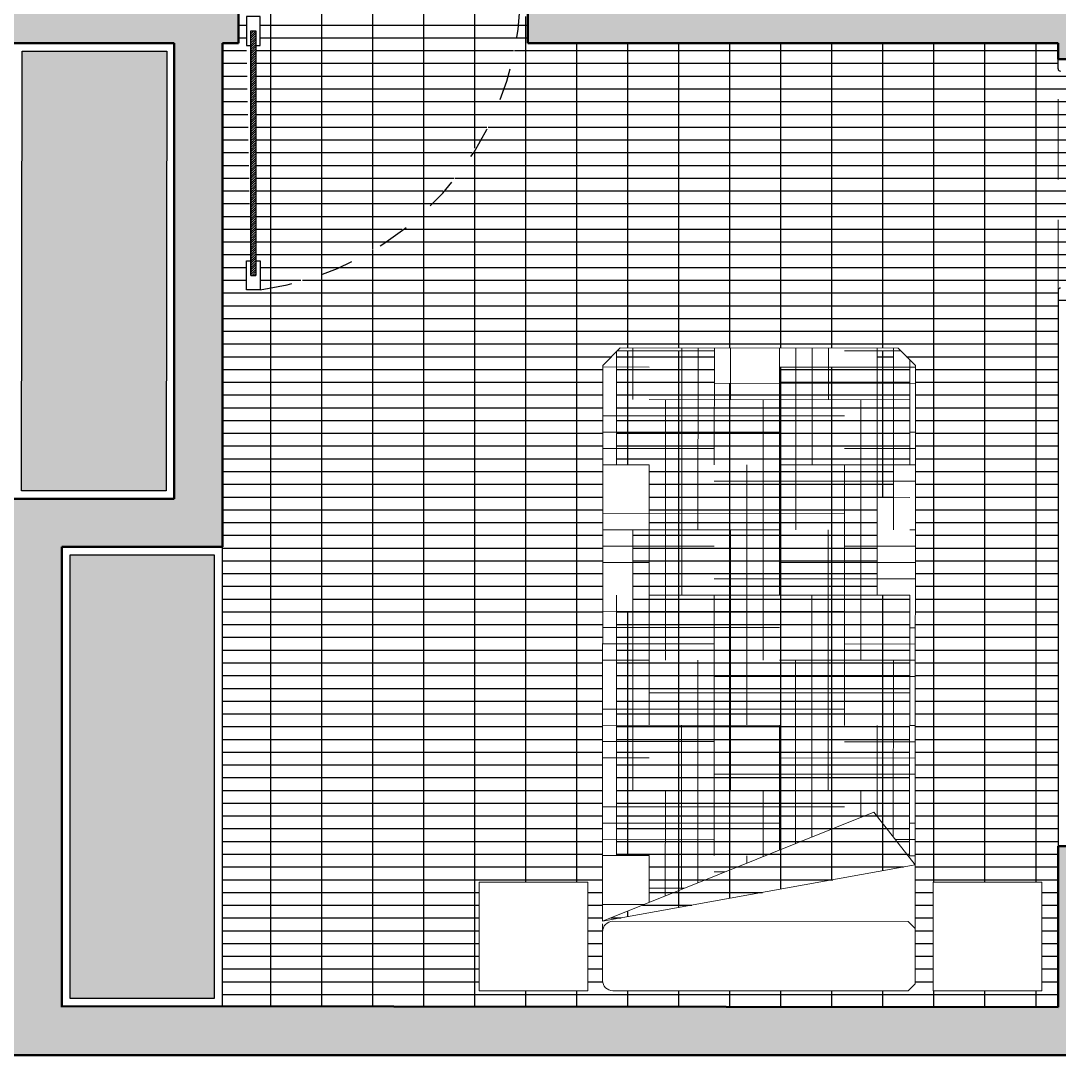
# Model space of a CAD drawing. Header units: millimetres. Extents: x 2999.9 to 3041.9, y 869.6 to 906.3.
# Drawn here: x 3032.392 to 3035.623, y 894.688 to 897.907 of the extents above; entities that cross this region are included whole.
import ezdxf

# ---------------------------------------------------------------- set-up
doc = ezdxf.new("R2010")
doc.units = ezdxf.units.MM
doc.linetypes.add('DASHED2', pattern=[9.525, 6.35, -3.175])
doc.linetypes.add('HIDDEN', pattern=[0.375, 0.25, -0.125])
for name, color, linetype in [('1 proyeccion', 253, 'DASHED2'), ('1 puerta 0009', 242, 'Continuous'), ('1 puerta 002', 7, 'Continuous')]:
    doc.layers.add(name, color=color, linetype=linetype)
doc.layers.add('mori', color=166, linetype='Continuous', lineweight=30)
doc.layers.add('MOVI', color=7, linetype='Continuous', lineweight=9)

msp = doc.modelspace()

# ---------------------------------------------------------------- hatches: boundary and pattern name
h = msp.add_hatch(color=256)
h.dxf.hatch_style = 1
h.set_gradient(color1=(127, 63, 0), color2=(143, 71, 0), one_color=1, tint=0.28, name='CYLINDER')
h.paths.add_polyline_path([(3034.8947, 901.3132), (3034.8947, 901.8632), (3033.2942, 901.8632), (3033.2942, 901.3132)])
h.paths.add_polyline_path([(3032.846, 897.8125), (3032.396, 897.8125), (3032.3942, 896.4445), (3032.8442, 896.4445)])
h.paths.add_polyline_path([(3032.5442, 894.8654), (3032.9942, 894.8654), (3032.9942, 896.2445), (3032.5442, 896.2445)])
at = {"layer": '1 puerta 0009'}
h = msp.add_hatch(dxfattribs=at)
h.set_pattern_fill('_USER', color=256, scale=0.0049, angle=225, style=0, pattern_type=0)
h.set_pattern_definition([(225, (4182.0544977, 1117.3394773), (0.003464823228, -0.003464823228), [])])
h.paths.add_polyline_path([(3033.1232, 897.83), (3033.1232, 897.875), (3033.1075, 897.875), (3033.1075, 897.1145), (3033.1232, 897.1145), (3033.1232, 897.1595)])

# ---------------------------------------------------------------- linework, layer by layer
at = {"color": 251, "linetype": 'Continuous'}
for p, q in [((3033.1694, 897.0773), (3033.1694, 897.9875)), ((3033.3282, 897.1195), (3033.3282, 897.9875)), ((3033.4869, 897.1955), (3033.4869, 897.9875)), ((3033.6457, 897.3154), (3033.6457, 897.9875)), ((3033.8044, 897.5103), (3033.8044, 897.9875)), ((3033.9632, 895.2268), (3033.9632, 897.92)), ((3033.0692, 897.8934), (3033.094, 897.8934)), ((3033.1367, 897.8934), (3033.9377, 897.8934)), ((3033.939, 897.8934), (3033.9692, 897.8934)), ((3033.0692, 897.8537), (3033.094, 897.8537)), ((3033.1367, 897.8537), (3033.9327, 897.8537)), ((3033.9317, 897.8537), (3033.9692, 897.8537)), ((3034.1219, 895.2268), (3034.1219, 897.8375)), ((3034.2807, 896.8886), (3034.2807, 897.8375)), ((3034.4394, 896.8886), (3034.4394, 897.8375)), ((3034.5982, 896.8885), (3034.5982, 897.8375)), ((3034.7569, 896.8885), (3034.7569, 897.8375)), ((3034.9157, 896.8884), (3034.9157, 897.8375)), ((3035.0744, 896.8883), (3035.0744, 897.8375)), ((3035.2332, 895.2264), (3035.2332, 897.8375)), ((3035.3919, 895.2263), (3035.3919, 897.8375)), ((3035.5507, 895.2263), (3035.5507, 897.8375)), ((3033.0192, 897.814), (3033.0943, 897.814)), ((3033.1232, 897.814), (3033.9244, 897.814)), ((3033.9278, 897.814), (3035.6192, 897.814)), ((3033.0192, 897.7743), (3033.095, 897.7743)), ((3033.1232, 897.7743), (3033.9171, 897.7743)), ((3033.9176, 897.7743), (3035.6192, 897.7743)), ((3033.0192, 897.7347), (3033.0958, 897.7347)), ((3033.1232, 897.7347), (3033.9054, 897.7347)), ((3033.9082, 897.7347), (3035.6192, 897.7347)), ((3035.6192, 897.7347), (3035.6755, 897.7347)), ((3033.0192, 897.695), (3033.0965, 897.695)), ((3033.1232, 897.695), (3033.8931, 897.695)), ((3033.8926, 897.695), (3035.6192, 897.695)), ((3035.6192, 897.695), (3035.7692, 897.695)), ((3033.0192, 897.6553), (3033.0973, 897.6553)), ((3033.1232, 897.6553), (3033.8809, 897.6553)), ((3033.877, 897.6553), (3035.6192, 897.6553)), ((3035.6192, 897.6553), (3035.7692, 897.6553)), ((3033.0192, 897.6156), (3033.098, 897.6156)), ((3033.1232, 897.6156), (3033.8614, 897.6156)), ((3033.8624, 897.6156), (3035.6192, 897.6156)), ((3035.6192, 897.6156), (3035.7692, 897.6156)), ((3033.0192, 897.5759), (3033.0988, 897.5759)), ((3033.1232, 897.5759), (3033.842, 897.5759)), ((3033.8458, 897.5759), (3035.6192, 897.5759)), ((3035.6192, 897.5759), (3035.7692, 897.5759)), ((3033.0192, 897.5362), (3033.0995, 897.5362)), ((3033.1232, 897.5362), (3033.821, 897.5362)), ((3033.8217, 897.5362), (3035.6192, 897.5362)), ((3035.6192, 897.5362), (3035.7692, 897.5362)), ((3033.0192, 897.4965), (3033.1003, 897.4965)), ((3033.1232, 897.4965), (3033.7957, 897.4965)), ((3033.8004, 897.4965), (3035.6192, 897.4965)), ((3033.8044, 894.8395), (3033.8044, 897.5026)), ((3035.6192, 897.4965), (3035.7692, 897.4965)), ((3033.0192, 897.4568), (3033.101, 897.4568)), ((3033.1232, 897.4568), (3033.7704, 897.4568)), ((3033.7703, 897.4568), (3035.6192, 897.4568)), ((3035.6192, 897.4568), (3035.7692, 897.4568)), ((3033.0192, 897.4172), (3033.1018, 897.4172)), ((3033.1232, 897.4172), (3033.7403, 897.4172)), ((3033.7437, 897.4172), (3035.6192, 897.4172)), ((3035.6192, 897.4172), (3035.7692, 897.4172)), ((3033.0192, 897.3775), (3033.1025, 897.3775)), ((3033.1232, 897.3775), (3033.706, 897.3775)), ((3033.7102, 897.3775), (3035.6192, 897.3775)), ((3035.6192, 897.3775), (3035.7692, 897.3775)), ((3033.0192, 897.3378), (3033.1032, 897.3378)), ((3033.1232, 897.3378), (3033.6684, 897.3378)), ((3033.6699, 897.3378), (3035.6192, 897.3378)), ((3035.6192, 897.3378), (3035.7692, 897.3378)), ((3033.6457, 894.8396), (3033.6457, 897.3139)), ((3033.0192, 897.2981), (3033.104, 897.2981)), ((3033.1232, 897.2981), (3033.6307, 897.2981)), ((3033.6271, 897.2981), (3035.6192, 897.2981)), ((3035.6192, 897.2981), (3035.7692, 897.2981)), ((3033.0192, 897.2584), (3033.1047, 897.2584)), ((3033.1232, 897.2584), (3033.5782, 897.2584)), ((3033.5843, 897.2584), (3035.6192, 897.2584)), ((3035.6192, 897.2584), (3035.7692, 897.2584)), ((3033.0192, 897.2187), (3033.1055, 897.2187)), ((3033.1232, 897.2187), (3033.5225, 897.2187)), ((3033.5229, 897.2187), (3035.6192, 897.2187)), ((3035.6192, 897.2187), (3035.7692, 897.2187)), ((3033.0192, 897.179), (3033.1062, 897.179)), ((3033.1232, 897.179), (3033.4611, 897.179)), ((3033.4615, 897.179), (3035.6192, 897.179)), ((3033.4869, 894.8397), (3033.4869, 897.1934)), ((3035.6192, 897.179), (3035.7692, 897.179)), ((3033.0192, 897.1393), (3033.094, 897.1393)), ((3033.1367, 897.1393), (3033.3738, 897.1393)), ((3033.3751, 897.1393), (3035.6192, 897.1393)), ((3035.6192, 897.1393), (3035.7692, 897.1393)), ((3033.3282, 894.8398), (3033.3282, 897.1186)), ((3033.0192, 897.0997), (3033.094, 897.0997)), ((3033.1367, 897.0997), (3033.2631, 897.0997)), ((3033.1694, 894.84), (3033.1694, 897.077)), ((3033.2683, 897.0997), (3035.6192, 897.0997)), ((3035.6192, 897.0997), (3035.7692, 897.0997)), ((3033.0192, 897.06), (3035.6192, 897.06)), ((3033.0192, 897.0203), (3035.6192, 897.0203)), ((3033.0192, 896.9806), (3035.6192, 896.9806)), ((3033.0192, 896.9409), (3035.6192, 896.9409)), ((3033.0192, 896.9012), (3035.6192, 896.9012)), ((3034.2807, 896.5254), (3034.2807, 896.8801)), ((3034.4394, 895.1478), (3034.4394, 896.8801)), ((3035.0744, 896.4238), (3035.0744, 896.8798)), ((3033.0192, 896.8615), (3034.2294, 896.8615)), ((3034.2457, 896.8615), (3034.5498, 896.8615)), ((3035.0566, 896.8615), (3035.1072, 896.8615)), ((3035.1482, 896.8615), (3035.6192, 896.8615)), ((3033.0192, 896.8218), (3034.2025, 896.8218)), ((3034.2457, 896.8218), (3034.5498, 896.8218)), ((3034.7525, 896.8218), (3035.1579, 896.8218)), ((3034.7569, 895.2051), (3034.7569, 896.8293)), ((3034.9157, 895.2338), (3034.9157, 896.8292)), ((3035.1754, 896.8218), (3035.6192, 896.8218)), ((3033.0192, 896.7822), (3034.2024, 896.7822)), ((3034.2457, 896.7822), (3034.5498, 896.7822)), ((3034.7525, 896.7822), (3035.1579, 896.7822)), ((3035.1754, 896.7822), (3035.6192, 896.7822)), ((3034.5982, 895.1764), (3034.5982, 896.7787)), ((3033.0192, 896.7425), (3034.2024, 896.7425)), ((3034.2457, 896.7425), (3035.1579, 896.7425)), ((3035.1754, 896.7425), (3035.6192, 896.7425)), ((3033.0192, 896.7028), (3034.2024, 896.7028)), ((3034.2457, 896.7028), (3035.1579, 896.7028)), ((3035.1754, 896.7028), (3035.6192, 896.7028)), ((3033.0192, 896.6631), (3034.2024, 896.6631)), ((3034.2457, 896.6631), (3035.1578, 896.6631)), ((3035.1754, 896.6631), (3035.6192, 896.6631)), ((3033.0192, 896.6234), (3034.2024, 896.6234)), ((3034.2457, 896.6234), (3035.1578, 896.6234)), ((3035.1754, 896.6234), (3035.6192, 896.6234)), ((3033.0192, 896.5837), (3034.2024, 896.5837)), ((3034.2456, 896.5837), (3035.1578, 896.5837)), ((3035.1753, 896.5837), (3035.6192, 896.5837)), ((3033.0192, 896.544), (3034.2024, 896.544)), ((3034.2456, 896.544), (3035.1578, 896.544)), ((3035.1753, 896.544), (3035.6192, 896.544)), ((3033.0192, 896.5043), (3034.2023, 896.5043)), ((3034.347, 896.5043), (3035.1071, 896.5043)), ((3035.1753, 896.5043), (3035.6192, 896.5043)), ((3033.0192, 896.4647), (3034.2023, 896.4647)), ((3034.347, 896.4647), (3035.1071, 896.4647)), ((3035.1753, 896.4647), (3035.6192, 896.4647)), ((3033.0192, 896.425), (3034.2023, 896.425)), ((3034.3469, 896.425), (3035.1071, 896.425)), ((3035.1753, 896.425), (3035.6192, 896.425)), ((3033.0192, 896.3853), (3034.2023, 896.3853)), ((3034.3469, 896.3853), (3035.0564, 896.3853)), ((3035.1753, 896.3853), (3035.6192, 896.3853)), ((3033.0192, 896.3456), (3034.2023, 896.3456)), ((3034.3469, 896.3456), (3035.0564, 896.3456)), ((3035.1753, 896.3456), (3035.6192, 896.3456)), ((3033.0192, 896.3059), (3034.2023, 896.3059)), ((3034.2962, 896.3059), (3035.0564, 896.3059)), ((3035.1752, 896.3059), (3035.6192, 896.3059)), ((3033.0192, 896.2662), (3034.2023, 896.2662)), ((3034.2962, 896.2662), (3035.0563, 896.2662)), ((3035.1752, 896.2662), (3035.6192, 896.2662)), ((3033.0192, 896.2265), (3034.2022, 896.2265)), ((3034.2962, 896.2265), (3035.0563, 896.2265)), ((3035.1752, 896.2265), (3035.6192, 896.2265)), ((3033.0192, 896.1868), (3034.2022, 896.1868)), ((3034.2962, 896.1868), (3035.0563, 896.1868)), ((3035.1752, 896.1868), (3035.6192, 896.1868)), ((3033.0192, 896.1472), (3034.2022, 896.1472)), ((3034.2962, 896.1472), (3035.0563, 896.1472)), ((3035.1752, 896.1472), (3035.6192, 896.1472)), ((3033.0192, 896.1075), (3034.2022, 896.1075)), ((3034.2962, 896.1075), (3035.1576, 896.1075)), ((3035.0744, 895.2624), (3035.0744, 896.1197)), ((3035.1752, 896.1075), (3035.6192, 896.1075)), ((3033.0192, 896.0678), (3034.2022, 896.0678)), ((3034.2455, 896.0678), (3035.1576, 896.0678)), ((3034.2807, 895.3092), (3034.2807, 896.0693)), ((3035.1752, 896.0678), (3035.6192, 896.0678)), ((3033.0192, 896.0281), (3034.2022, 896.0281)), ((3034.2455, 896.0281), (3035.1576, 896.0281)), ((3035.1751, 896.0281), (3035.6192, 896.0281)), ((3033.0192, 895.9884), (3034.2022, 895.9884)), ((3034.2454, 895.9884), (3035.1576, 895.9884)), ((3035.1751, 895.9884), (3035.6192, 895.9884)), ((3033.0192, 895.9487), (3034.2021, 895.9487)), ((3034.2454, 895.9487), (3035.1576, 895.9487)), ((3035.1751, 895.9487), (3035.6192, 895.9487)), ((3033.0192, 895.909), (3034.2021, 895.909)), ((3034.2454, 895.909), (3035.1576, 895.909)), ((3035.1751, 895.909), (3035.6192, 895.909)), ((3033.0192, 895.8693), (3034.2021, 895.8693)), ((3034.2454, 895.8693), (3035.1576, 895.8693)), ((3035.1751, 895.8693), (3035.6192, 895.8693)), ((3033.0192, 895.8297), (3034.2021, 895.8297)), ((3034.2454, 895.8297), (3035.1575, 895.8297)), ((3035.1751, 895.8297), (3035.6192, 895.8297)), ((3033.0192, 895.79), (3034.2021, 895.79)), ((3034.2454, 895.79), (3035.1575, 895.79)), ((3035.1751, 895.79), (3035.6192, 895.79)), ((3033.0192, 895.7503), (3034.2021, 895.7503)), ((3034.2454, 895.7503), (3035.1575, 895.7503)), ((3035.1751, 895.7503), (3035.6192, 895.7503)), ((3033.0192, 895.7106), (3034.2021, 895.7106)), ((3034.2453, 895.7106), (3035.1575, 895.7106)), ((3035.175, 895.7106), (3035.6192, 895.7106)), ((3033.0192, 895.6709), (3034.2021, 895.6709)), ((3034.2453, 895.6709), (3035.1575, 895.6709)), ((3035.175, 895.6709), (3035.6192, 895.6709)), ((3033.0192, 895.6312), (3034.202, 895.6312)), ((3034.2453, 895.6312), (3035.1575, 895.6312)), ((3035.175, 895.6312), (3035.6192, 895.6312)), ((3033.0192, 895.5915), (3034.202, 895.5915)), ((3034.2453, 895.5915), (3035.1575, 895.5915)), ((3035.175, 895.5915), (3035.6192, 895.5915)), ((3033.0192, 895.5518), (3034.202, 895.5518)), ((3034.2453, 895.5518), (3035.1575, 895.5518)), ((3035.175, 895.5518), (3035.6192, 895.5518)), ((3033.0192, 895.5122), (3034.202, 895.5122)), ((3034.2453, 895.5122), (3035.1574, 895.5122)), ((3035.175, 895.5122), (3035.6192, 895.5122)), ((3033.0192, 895.4725), (3034.202, 895.4725)), ((3034.2453, 895.4725), (3035.1574, 895.4725)), ((3035.175, 895.4725), (3035.6192, 895.4725)), ((3033.0192, 895.4328), (3034.202, 895.4328)), ((3034.2452, 895.4328), (3035.1574, 895.4328)), ((3035.1749, 895.4328), (3035.6192, 895.4328)), ((3033.0192, 895.3931), (3034.202, 895.3931)), ((3034.2452, 895.3931), (3035.1574, 895.3931)), ((3035.1749, 895.3931), (3035.6192, 895.3931)), ((3033.0192, 895.3534), (3034.2019, 895.3534)), ((3034.2452, 895.3534), (3035.1574, 895.3534)), ((3035.1749, 895.3534), (3035.6192, 895.3534)), ((3033.0192, 895.3137), (3034.2019, 895.3137)), ((3034.2452, 895.3137), (3035.1574, 895.3137)), ((3035.1749, 895.3137), (3035.6192, 895.3137)), ((3033.0192, 895.274), (3034.2019, 895.274)), ((3034.3465, 895.274), (3035.1387, 895.274)), ((3035.1749, 895.274), (3035.6192, 895.274)), ((3033.0192, 895.2343), (3034.2019, 895.2343)), ((3034.3465, 895.2343), (3034.9189, 895.2343)), ((3035.1749, 895.2343), (3035.6192, 895.2343)), ((3033.0192, 895.1947), (3033.818, 895.1947)), ((3034.1561, 895.1947), (3034.2019, 895.1947)), ((3034.3465, 895.1947), (3034.6991, 895.1947)), ((3035.1749, 895.1947), (3035.2312, 895.1947)), ((3035.5693, 895.1947), (3035.6192, 895.1947)), ((3033.0192, 895.155), (3033.818, 895.155)), ((3034.1561, 895.155), (3034.2019, 895.155)), ((3034.2807, 895.1191), (3034.2807, 895.1366)), ((3034.3263, 895.155), (3034.4793, 895.155)), ((3035.1748, 895.155), (3035.2312, 895.155)), ((3035.5693, 895.155), (3035.6192, 895.155)), ((3033.0192, 895.1153), (3033.818, 895.1153)), ((3034.1561, 895.1153), (3034.2019, 895.1153)), ((3034.2277, 895.1153), (3034.2595, 895.1153)), ((3035.1748, 895.1153), (3035.2312, 895.1153)), ((3035.5693, 895.1153), (3035.6192, 895.1153)), ((3033.0192, 895.0756), (3033.818, 895.0756)), ((3034.1561, 895.0756), (3034.2018, 895.0756)), ((3035.1748, 895.0756), (3035.2312, 895.0756)), ((3035.5693, 895.0756), (3035.6192, 895.0756)), ((3033.0192, 895.0359), (3033.818, 895.0359)), ((3034.1561, 895.0359), (3034.2018, 895.0359)), ((3035.1748, 895.0359), (3035.2312, 895.0359)), ((3035.5693, 895.0359), (3035.6192, 895.0359)), ((3033.0192, 894.9962), (3033.818, 894.9962)), ((3034.1561, 894.9962), (3034.2018, 894.9962)), ((3035.1748, 894.9962), (3035.2311, 894.9962)), ((3035.5692, 894.9962), (3035.6192, 894.9962)), ((3033.0192, 894.9565), (3033.8179, 894.9565)), ((3034.1561, 894.9565), (3034.2018, 894.9565)), ((3035.1748, 894.9565), (3035.2311, 894.9565)), ((3035.5692, 894.9565), (3035.6192, 894.9565)), ((3033.0192, 894.9168), (3033.8179, 894.9168)), ((3034.156, 894.9168), (3034.2022, 894.9168)), ((3035.1748, 894.9168), (3035.2311, 894.9168)), ((3035.5692, 894.9168), (3035.6192, 894.9168)), ((3033.0192, 894.8772), (3035.6192, 894.8772)), ((3033.9632, 894.8394), (3033.9632, 894.8887)), ((3034.1219, 894.8393), (3034.1219, 894.8887)), ((3034.2807, 894.8392), (3034.2807, 894.8886)), ((3034.4394, 894.839), (3034.4394, 894.8886)), ((3034.5982, 894.8389), (3034.5982, 894.8885)), ((3034.7569, 894.8388), (3034.7569, 894.8885)), ((3034.9157, 894.8387), (3034.9157, 894.8884)), ((3035.0744, 894.8386), (3035.0744, 894.8883)), ((3035.2332, 894.8385), (3035.2332, 894.8883)), ((3035.3919, 894.8383), (3035.3919, 894.8882)), ((3035.5507, 894.8382), (3035.5507, 894.8882))]:
    msp.add_line(p, q, dxfattribs=at)
for p, q in [((3032.3692, 897.8375), (3032.8692, 897.8375)), ((3032.8692, 897.8375), (3032.8692, 896.4195)), ((3032.3942, 896.4445), (3032.396, 897.8125)), ((3032.396, 897.8125), (3032.846, 897.8125)), ((3032.846, 897.8125), (3032.8442, 896.4445)), ((3032.8442, 896.4445), (3032.3942, 896.4445)), ((3032.8692, 896.4195), (3032.3692, 896.4195)), ((3033.0192, 896.2695), (3032.5192, 896.2695)), ((3032.5192, 896.2695), (3032.5192, 894.8404)), ((3033.0192, 894.8404), (3033.0192, 896.2695)), ((3032.9942, 896.2445), (3032.5442, 896.2445)), ((3032.5442, 896.2445), (3032.5442, 894.8654)), ((3032.9942, 894.8654), (3032.9942, 896.2445)), ((3032.5442, 894.8654), (3032.9942, 894.8654)), ((3032.5192, 894.8404), (3033.0192, 894.8404))]:
    msp.add_line(p, q)
at = {"color": 253, "linetype": 'HIDDEN', "lineweight": 0}
msp.add_line((3035.6192, 897.0375), (3035.6192, 897.7875), dxfattribs=at)
at = {"color": 41, "lineweight": 30}
for q in [(3035.6192, 895.3382), (3035.7692, 897.0375)]:
    msp.add_line((3035.6192, 897.0375), q, dxfattribs=at)
at = {"color": 0, "linetype": 'Continuous'}
for points in [[(3034.9197, 897.9875), (3034.9197, 898.0375), (3035.0697, 897.8375)], [(3035.0697, 897.8375), (3034.9197, 898.0375), (3035.0697, 897.9875)], [(3032.3192, 897.8375), (3032.3192, 897.9875), (3032.8692, 897.8375)], [(3032.8692, 897.8375), (3032.3192, 897.9875), (3032.8692, 897.9875)], [(3032.8692, 897.8375), (3032.8692, 897.9875), (3033.0192, 896.2695)], [(3033.0192, 897.8375), (3032.8692, 897.9875), (3033.0192, 897.9875)], [(3033.0192, 896.2695), (3032.8692, 897.9875), (3033.0192, 897.8375)], [(3033.0192, 897.8375), (3033.0192, 897.9875), (3033.0692, 897.8375)], [(3033.0692, 897.8375), (3033.0192, 897.9875), (3033.0692, 897.9875)], [(3033.9692, 897.8375), (3033.9692, 897.9875), (3034.9197, 897.8375)], [(3034.9197, 897.8375), (3033.9692, 897.9875), (3034.9197, 897.9875)], [(3034.9197, 897.8375), (3034.9197, 897.9875), (3035.0697, 897.8375)], [(3035.0697, 897.8375), (3035.0697, 897.9875), (3035.6192, 897.8375)], [(3035.6192, 897.8375), (3035.0697, 897.9875), (3035.6192, 897.9875)], [(3035.6192, 897.8375), (3035.6192, 897.9875), (3035.6755, 897.7875)], [(3035.6755, 897.7875), (3035.6192, 897.9875), (3035.6755, 897.9875)], [(3032.8692, 896.4195), (3032.8692, 897.8375), (3033.0192, 896.2695)], [(3035.6192, 897.7875), (3035.6192, 897.8375), (3035.6755, 897.7875)], [(3032.3692, 894.6882), (3032.3692, 896.4195), (3032.5192, 894.6882)], [(3032.5192, 896.2695), (3032.3692, 896.4195), (3032.5192, 896.4195)], [(3032.5192, 894.6882), (3032.3692, 896.4195), (3032.5192, 894.8404)], [(3032.5192, 894.8404), (3032.3692, 896.4195), (3032.5192, 896.2695)], [(3032.5192, 896.2695), (3032.5192, 896.4195), (3032.8692, 896.2695)], [(3032.8692, 896.2695), (3032.5192, 896.4195), (3032.8692, 896.4195)], [(3032.8692, 896.2695), (3032.8692, 896.4195), (3033.0192, 896.2695)], [(3035.6192, 894.8382), (3035.6192, 895.3382), (3035.7692, 894.6882)], [(3035.7692, 894.8382), (3035.6192, 895.3382), (3035.7692, 895.3382)], [(3035.7692, 894.6882), (3035.6192, 895.3382), (3035.7692, 894.8382)], [(3032.5192, 894.6882), (3032.5192, 894.8404), (3035.6192, 894.6882)], [(3035.6192, 894.6882), (3032.5192, 894.8404), (3035.6192, 894.8382)], [(3035.6192, 894.6882), (3035.6192, 894.8382), (3035.7692, 894.6882)]]:
    msp.add_solid(points, dxfattribs=at)
at = {"layer": '1 proyeccion', "ltscale": 0.005}
msp.add_arc((3033.0075, 898.0005), 0.9399, 277.9007, 357.8392, dxfattribs=at)
at = {"layer": '1 puerta 002'}
for p, q in [((3035.6192, 897.7875), (3035.6755, 897.7875)), ((3035.6192, 897.7575), (3035.6192, 897.7875)), ((3033.1232, 897.1595), (3033.1232, 897.1145)), ((3033.1075, 897.1145), (3033.1232, 897.1145)), ((3035.6192, 897.0675), (3035.6192, 897.0375)), ((3035.6192, 897.0375), (3035.6755, 897.0375))]:
    msp.add_line(p, q, dxfattribs=at)
msp.add_lwpolyline([(3033.1075, 897.875), (3033.1232, 897.875), (3033.1232, 897.83), (3033.1367, 897.83), (3033.1367, 897.92), (3033.094, 897.92), (3033.094, 897.83), (3033.1075, 897.83), (3033.1075, 897.1595), (3033.1075, 897.1145)], close=True, dxfattribs=at)
msp.add_lwpolyline([(3033.1232, 897.83), (3033.1232, 897.1595), (3033.1367, 897.1595), (3033.1367, 897.0695), (3033.094, 897.0695), (3033.094, 897.1595), (3033.1075, 897.1595)], dxfattribs=at)
for centre, start, end in [((3035.6267, 897.7575), 180, 270), ((3035.6267, 897.0675), 90, 180)]:
    msp.add_arc(centre, 0.0075, start, end, dxfattribs=at)
at = {"layer": 'mori', "color": 152, "lineweight": 50}
for p, q in [((3033.0692, 897.9875), (3033.0692, 897.8375)), ((3033.9692, 897.8375), (3033.9692, 897.9875)), ((3032.8692, 897.8375), (3032.3192, 897.8375)), ((3032.8692, 897.8375), (3032.8692, 896.4195)), ((3033.0192, 896.2695), (3033.0192, 897.8375)), ((3033.0692, 897.8375), (3033.0192, 897.8375)), ((3035.6192, 897.8375), (3033.9692, 897.8375)), ((3035.6192, 897.8375), (3035.6192, 897.7875)), ((3035.6192, 897.7875), (3035.7692, 897.7875)), ((3032.3692, 896.4195), (3032.8692, 896.4195)), ((3032.5192, 896.2695), (3033.0192, 896.2695)), ((3032.5192, 896.2695), (3032.5192, 894.8382)), ((3035.6192, 895.3382), (3035.6192, 894.8382)), ((3035.7692, 895.3382), (3035.6192, 895.3382)), ((3035.6192, 894.8382), (3032.5192, 894.8404)), ((3038.7192, 894.6882), (3003.8192, 894.6882))]:
    msp.add_line(p, q, dxfattribs=at)
at = {"layer": 'MOVI', "color": 255}
for p, q in [((3034.2565, 896.8886), (3034.2025, 896.8346)), ((3034.5498, 896.88), (3034.248, 896.8801)), ((3035.1214, 896.8883), (3034.2565, 896.8886)), ((3034.2964, 896.8886), (3034.2964, 896.7281)), ((3034.4485, 896.8886), (3034.4482, 896.1199)), ((3034.4991, 896.8885), (3034.4989, 896.3226)), ((3034.5498, 896.8885), (3034.5497, 896.5253)), ((3034.6005, 896.8885), (3034.6004, 896.728)), ((3034.7525, 896.8885), (3034.7522, 896.1198)), ((3034.8032, 896.8884), (3034.803, 896.3225)), ((3034.8539, 896.8884), (3034.8537, 896.5252)), ((3034.9045, 896.8884), (3034.9045, 896.7279)), ((3035.1299, 896.8798), (3034.9552, 896.8799)), ((3035.0566, 896.8884), (3035.0563, 896.1197)), ((3035.1072, 896.8883), (3035.107, 896.3224)), ((3035.1754, 896.8343), (3035.1214, 896.8883)), ((3034.2458, 896.8779), (3034.2456, 896.5254)), ((3035.1579, 896.8518), (3035.1578, 896.5251)), ((3034.2025, 896.8346), (3034.2019, 895.1049)), ((3034.3471, 896.8294), (3034.2025, 896.8295)), ((3035.1754, 896.8291), (3034.7525, 896.8293)), ((3035.1749, 895.2806), (3035.1754, 896.8343)), ((3035.1754, 896.7785), (3034.5498, 896.7787)), ((3035.1579, 896.7278), (3034.3471, 896.7281)), ((3034.3977, 896.7281), (3034.3974, 895.9172)), ((3034.7018, 896.7279), (3034.7015, 895.9171)), ((3035.0058, 896.7278), (3035.0056, 895.917)), ((3034.9551, 896.6772), (3034.2024, 896.6774)), ((3034.7524, 896.6266), (3034.2024, 896.6268)), ((3035.1754, 896.6264), (3035.1578, 896.6264)), ((3034.5497, 896.576), (3034.2024, 896.5761)), ((3035.1753, 896.5758), (3034.9551, 896.5758)), ((3034.347, 896.5254), (3034.2023, 896.5254)), ((3034.347, 896.5254), (3034.3467, 895.7146)), ((3034.651, 896.5253), (3034.6508, 895.7144)), ((3035.1753, 896.5251), (3034.7524, 896.5252)), ((3034.9551, 896.5252), (3034.9548, 895.7143)), ((3035.1753, 896.4744), (3034.5497, 896.4746)), ((3035.1578, 896.4237), (3034.3469, 896.424)), ((3034.955, 896.3731), (3034.2023, 896.3734)), ((3034.7523, 896.3225), (3034.2023, 896.3227)), ((3034.2962, 896.3227), (3034.296, 895.5119)), ((3034.6003, 896.3226), (3034.6, 895.5118)), ((3034.9043, 896.3225), (3034.9041, 895.5117)), ((3035.1753, 896.3224), (3035.1577, 896.3224)), ((3034.5496, 896.2719), (3034.2023, 896.272)), ((3035.1752, 896.2717), (3034.955, 896.2718)), ((3034.3469, 896.2213), (3034.2022, 896.2214)), ((3035.1752, 896.221), (3034.7523, 896.2212)), ((3035.1752, 896.1703), (3034.5496, 896.1706)), ((3034.2455, 896.12), (3034.2452, 895.3092)), ((3035.1576, 896.1197), (3034.3468, 896.12)), ((3034.5495, 896.1199), (3034.5493, 895.3091)), ((3034.8536, 896.1198), (3034.8533, 895.3672)), ((3035.1576, 896.1197), (3035.1574, 895.3089)), ((3034.9549, 896.0691), (3034.2022, 896.0693)), ((3034.7522, 896.0185), (3034.2022, 896.0187)), ((3035.1751, 896.0183), (3035.1576, 896.0183)), ((3034.5495, 895.9679), (3034.2022, 895.968)), ((3035.1751, 895.9676), (3034.9549, 895.9677)), ((3034.3468, 895.9173), (3034.2021, 895.9173)), ((3034.4988, 895.9172), (3034.4986, 895.2243)), ((3035.1751, 895.917), (3034.7522, 895.9171)), ((3034.8028, 895.9171), (3034.8027, 895.3468)), ((3035.1069, 895.917), (3035.1067, 895.3677)), ((3035.1751, 895.8663), (3034.5495, 895.8665)), ((3035.1575, 895.8156), (3034.3467, 895.8159)), ((3034.9548, 895.765), (3034.2021, 895.7653)), ((3034.7521, 895.7144), (3034.2021, 895.7146)), ((3034.448, 895.7145), (3034.4479, 895.2039)), ((3034.7521, 895.7144), (3034.752, 895.3264)), ((3035.0562, 895.7143), (3035.0561, 895.4324)), ((3035.175, 895.7143), (3035.1575, 895.7143)), ((3034.5494, 895.6638), (3034.202, 895.6639)), ((3035.175, 895.6636), (3034.9548, 895.6637)), ((3034.3467, 895.6132), (3034.202, 895.6133)), ((3035.175, 895.6129), (3034.7521, 895.6131)), ((3035.175, 895.5622), (3034.5493, 895.5625)), ((3035.1574, 895.5116), (3034.3466, 895.5119)), ((3034.3973, 895.5118), (3034.3972, 895.1835)), ((3034.7014, 895.5117), (3034.7013, 895.3059)), ((3035.0054, 895.5116), (3035.0054, 895.4284)), ((3034.9547, 895.461), (3034.202, 895.4612)), ((3034.2019, 895.1049), (3035.0463, 895.4449)), ((3035.0463, 895.4449), (3035.1749, 895.2806)), ((3034.752, 895.4104), (3034.202, 895.4106)), ((3035.1749, 895.4102), (3035.1574, 895.4102)), ((3034.5493, 895.3598), (3034.2019, 895.3599)), ((3035.1749, 895.3595), (3035.1131, 895.3596)), ((3034.3466, 895.3091), (3034.2019, 895.3092)), ((3034.3466, 895.3091), (3034.3465, 895.1631)), ((3034.6506, 895.309), (3034.6506, 895.2855)), ((3035.1749, 895.3089), (3035.1527, 895.3089)), ((3034.2019, 895.1049), (3035.1749, 895.2806)), ((3035.1748, 895.0829), (3035.1749, 895.2806)), ((3034.5832, 895.2584), (3034.5492, 895.2584)), ((3034.4574, 895.2078), (3034.3465, 895.2078)), ((3034.3317, 895.1571), (3034.2019, 895.1572)), ((3034.2059, 895.1065), (3034.2019, 895.1065)), ((3035.1532, 895.1045), (3034.2343, 895.1049)), ((3035.1532, 895.1045), (3035.1748, 895.0829)), ((3034.2018, 895.0724), (3034.2019, 895.0968)), ((3034.2018, 894.921), (3034.2018, 895.0724)), ((3035.1748, 894.9099), (3035.1748, 895.0829)), ((3035.1748, 894.9099), (3035.1531, 894.8883)), ((3035.1531, 894.8883), (3034.234, 894.8886))]:
    msp.add_line(p, q, dxfattribs=at)
for points in [[(3034.156, 894.8887), (3033.8179, 894.8888), (3033.818, 895.2269), (3034.1561, 895.2268)], [(3035.2311, 894.8883), (3035.5692, 894.8882), (3035.5693, 895.2263), (3035.2312, 895.2264)]]:
    msp.add_lwpolyline(points, close=True, dxfattribs=at)
for centre, start, end in [((3034.2343, 895.0724), 89.98, 179.98), ((3034.2342, 894.9211), 180.0927, 269.6086)]:
    msp.add_arc(centre, 0.0324, start, end, dxfattribs=at)

doc.saveas('drawing.dxf')
